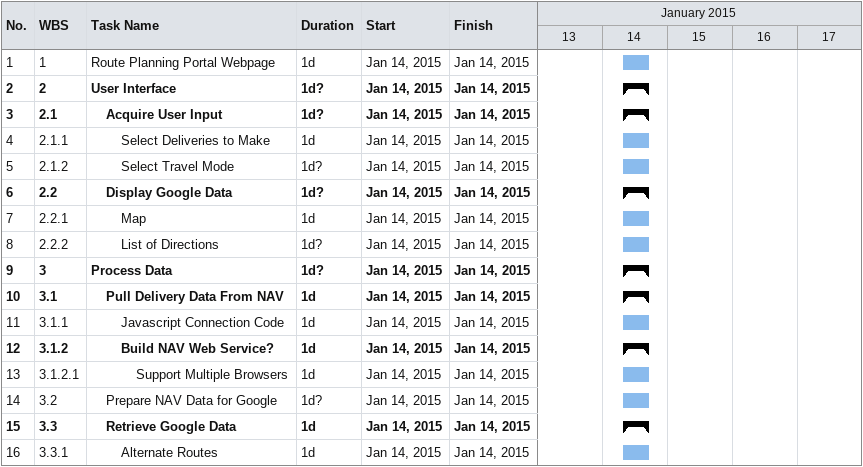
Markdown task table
| ID | WBS | Task | Duration | Start | Finish |
|---|---|---|---|---|---|
| 1 | 1 | Route Planning Portal Webpage | 1d | 2015-01-14 | 2015-01-14 |
| 2 | 2 | **User Interface** | 1d? | 2015-01-14 | 2015-01-14 |
| 3 | 2.1 | **Acquire User Input** | 1d? | 2015-01-14 | 2015-01-14 |
| 4 | 2.1.1 | Select Deliveries to Make | 1d | 2015-01-14 | 2015-01-14 |
| 5 | 2.1.2 | Select Travel Mode | 1d? | 2015-01-14 | 2015-01-14 |
| 6 | 2.2 | **Display Google Data** | 1d? | 2015-01-14 | 2015-01-14 |
| 7 | 2.2.1 | Map | 1d | 2015-01-14 | 2015-01-14 |
| 8 | 2.2.2 | List of Directions | 1d? | 2015-01-14 | 2015-01-14 |
| 9 | 3 | **Process Data** | 1d? | 2015-01-14 | 2015-01-14 |
| 10 | 3.1 | **Pull Delivery Data From NAV** | 1d | 2015-01-14 | 2015-01-14 |
| 11 | 3.1.1 | Javascript Connection Code | 1d | 2015-01-14 | 2015-01-14 |
| 12 | 3.1.2 | **Build NAV Web Service?** | 1d | 2015-01-14 | 2015-01-14 |
| 13 | 3.1.2.1 | Support Multiple Browsers | 1d | 2015-01-14 | 2015-01-14 |
| 14 | 3.2 | Prepare NAV Data for Google | 1d? | 2015-01-14 | 2015-01-14 |
| 15 | 3.3 | **Retrieve Google Data** | 1d | 2015-01-14 | 2015-01-14 |
| 16 | 3.3.1 | Alternate Routes | 1d | 2015-01-14 | 2015-01-14 |
